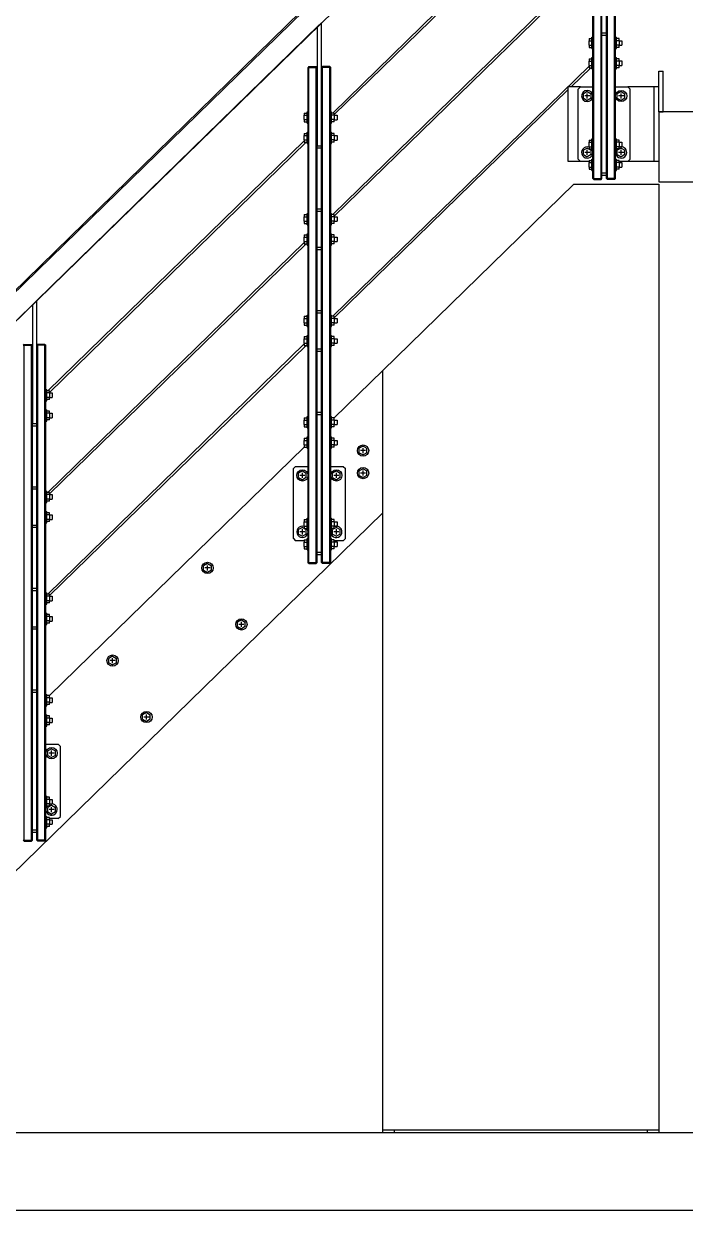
# Model space of a CAD drawing. Extents: x 0 to 2438, y 0 to 2056.
# Drawn here: x 736 to 1467, y 0 to 1314 of the extents above; entities that cross this region are included whole.
import ezdxf

# ---------------------------------------------------------------- set-up
doc = ezdxf.new("R2010")
doc.units = 0
doc.layers.get('0').update_dxf_attribs({"linetype": 'CONTINUOUS'})

msp = doc.modelspace()

# ---------------------------------------------------------------- linework, layer by layer
at = {"color": 0}
for p, q in [((377.857, 679.15), (1397.55, 1674.57)), ((378.964, 678.014), (1398.66, 1673.43)), ((395.319, 661.261), (1415.01, 1656.68)), ((1365.05, 1142.41), (1365.05, 1572.91)), ((1366.05, 1142.41), (1366.05, 1572.91)), ((1374.05, 1142.41), (1374.05, 1572.91)), ((1380.05, 1142.41), (1380.05, 1572.91)), ((1381.05, 1142.41), (1381.05, 1572.91)), ((1389.05, 1142.41), (1389.05, 1572.91)), ((1390.05, 1142.41), (1390.05, 1572.91)), ((1360.85, 1491.89), (1077.28, 1215.07)), ((1079.05, 1213.31), (1362.75, 1490.25)), ((1360.85, 1379.39), (1077.28, 1102.57)), ((1079.05, 1100.81), (1362.75, 1377.76)), ((1375.05, 1301.41), (1375.05, 1373.91)), ((1065.05, 1315.05), (1060.05, 1310.17)), ((1065.05, 1178.91), (1065.05, 1315.05)), ((750.051, 1007.55), (1062.72, 1312.77)), ((750.051, 1007.55), (1062.52, 1312.57)), ((750.051, 1007.55), (1062.49, 1312.55)), ((1035.72, 1286.41), (1062.55, 1312.6)), ((1060.05, 1310.17), (1060.05, 1178.91)), ((1375.05, 1303.91), (1380.05, 1303.91)), ((1375.05, 1148.91), (1375.05, 1301.41)), ((1375.05, 1301.41), (1380.05, 1301.41)), ((1380.05, 1301.41), (1380.05, 1303.91)), ((1380.05, 1148.91), (1380.05, 1301.41)), ((1360.85, 1297.57), (1364.05, 1297.57)), ((1360.85, 1297.57), (1360.85, 1295.12)), ((1360.85, 1290.21), (1360.85, 1295.12)), ((1360.85, 1295.12), (1364.05, 1295.12)), ((1360.85, 1290.21), (1364.05, 1290.21)), ((1360.85, 1290.21), (1360.85, 1287.76)), ((1360.85, 1287.76), (1364.05, 1287.76)), ((1364.05, 1292.66), (1364.05, 1298.91)), ((1364.05, 1298.91), (1365.05, 1298.91)), ((1364.05, 1286.41), (1364.05, 1292.66)), ((1390.05, 1298.91), (1391.05, 1298.91)), ((1391.05, 1292.66), (1391.05, 1298.91)), ((1394.05, 1297.57), (1391.05, 1297.57)), ((1394.05, 1295.12), (1391.05, 1295.12)), ((1391.05, 1286.41), (1391.05, 1292.66)), ((1394.05, 1290.21), (1391.05, 1290.21)), ((1394.05, 1287.76), (1391.05, 1287.76)), ((1394.05, 1295.12), (1394.05, 1297.57)), ((1394.05, 1295.16), (1397.05, 1295.16)), ((1394.05, 1295.12), (1394.05, 1290.21)), ((1394.05, 1287.76), (1394.05, 1290.21)), ((1394.05, 1290.16), (1397.05, 1290.16)), ((1397.05, 1295.16), (1397.05, 1292.66)), ((1397.05, 1292.66), (1397.05, 1290.16)), ((1035.72, 1286.41), (1035.72, 1286.41)), ((1360.85, 1275.07), (1364.05, 1275.07)), ((1360.85, 1275.07), (1360.85, 1272.62)), ((1364.05, 1286.41), (1365.05, 1286.41)), ((1364.05, 1270.16), (1364.05, 1276.41)), ((1364.05, 1276.41), (1365.05, 1276.41)), ((1390.05, 1286.41), (1391.05, 1286.41)), ((1390.05, 1276.41), (1391.05, 1276.41)), ((1391.05, 1270.16), (1391.05, 1276.41)), ((1394.05, 1275.07), (1391.05, 1275.07)), ((1394.05, 1272.62), (1394.05, 1275.07)), ((1051.05, 1266.41), (1050.05, 1265.41)), ((1050.05, 717.412), (1050.05, 1265.41)), ((1050.05, 1265.41), (1051.05, 1265.41)), ((1051.05, 1266.41), (1051.05, 1265.41)), ((1051.05, 1266.41), (1059.05, 1266.41)), ((1051.05, 717.412), (1051.05, 1265.41)), ((1051.05, 1265.41), (1059.05, 1265.41)), ((1059.05, 1266.41), (1059.05, 1265.41)), ((1059.05, 1266.41), (1060.05, 1265.41)), ((1059.05, 717.412), (1059.05, 1265.41)), ((1060.05, 1265.41), (1059.05, 1265.41)), ((1066.05, 1266.41), (1065.05, 1265.41)), ((1065.05, 717.412), (1065.05, 1265.41)), ((1065.05, 1265.41), (1066.05, 1265.41)), ((1074.05, 1266.41), (1066.05, 1266.41)), ((1066.05, 1266.41), (1066.05, 1265.41)), ((1074.05, 1265.41), (1066.05, 1265.41)), ((1066.05, 717.412), (1066.05, 1265.41)), ((1074.05, 1266.41), (1075.05, 1265.41)), ((1074.05, 1266.41), (1074.05, 1265.41)), ((1075.05, 1265.41), (1074.05, 1265.41)), ((1074.05, 717.412), (1074.05, 1265.41)), ((1075.05, 717.412), (1075.05, 1265.41)), ((1360.85, 1266.89), (1077.28, 990.071)), ((1340.89, 1243.91), (1362.75, 1265.26)), ((1360.85, 1267.71), (1360.85, 1272.62)), ((1360.85, 1272.62), (1364.05, 1272.62)), ((1360.85, 1267.71), (1364.05, 1267.71)), ((1360.85, 1267.71), (1360.85, 1265.26)), ((1360.85, 1265.26), (1364.05, 1265.26)), ((1364.05, 1263.91), (1364.05, 1270.16)), ((1364.05, 1263.91), (1365.05, 1263.91)), ((1390.05, 1263.91), (1391.05, 1263.91)), ((1394.05, 1272.62), (1391.05, 1272.62)), ((1391.05, 1263.91), (1391.05, 1270.16)), ((1394.05, 1267.71), (1391.05, 1267.71)), ((1394.05, 1265.26), (1391.05, 1265.26)), ((1394.05, 1272.66), (1397.05, 1272.66)), ((1394.05, 1272.62), (1394.05, 1267.71)), ((1394.05, 1265.26), (1394.05, 1267.71)), ((1394.05, 1267.66), (1397.05, 1267.66)), ((1397.05, 1272.66), (1397.05, 1270.16)), ((1397.05, 1270.16), (1397.05, 1267.66)), ((1437.86, 1216.41), (1437.86, 1261.41)), ((1437.86, 1261.41), (1442.85, 1261.41)), ((1442.85, 1216.41), (1442.85, 1261.41)), ((1079.05, 988.307), (1337.85, 1240.95)), ((1351.3, 1243.91), (1337.85, 1243.91)), ((1337.85, 1161.41), (1337.85, 1243.91)), ((1348.8, 1241.41), (1351.3, 1243.91)), ((1348.8, 1163.91), (1348.8, 1241.41)), ((1351.3, 1243.91), (1365.05, 1243.91)), ((1358.8, 1238.82), (1354.55, 1236.37)), ((1354.55, 1231.46), (1354.55, 1236.37)), ((1358.8, 1238.82), (1363.06, 1236.37)), ((1358.8, 1231.11), (1358.8, 1236.71)), ((1358.8, 1231.11), (1358.8, 1236.71)), ((1363.06, 1231.46), (1363.06, 1236.37)), ((1390.05, 1243.91), (1403.8, 1243.91)), ((1396.31, 1238.82), (1392.05, 1236.37)), ((1392.05, 1231.46), (1392.05, 1236.37)), ((1396.31, 1238.82), (1400.56, 1236.37)), ((1396.31, 1231.11), (1396.31, 1236.71)), ((1396.31, 1231.11), (1396.31, 1236.71)), ((1400.56, 1231.46), (1400.56, 1236.37)), ((1432.86, 1243.91), (1403.8, 1243.91)), ((1403.8, 1243.91), (1406.3, 1241.41)), ((1406.3, 1163.91), (1406.3, 1241.41)), ((1437.86, 1243.91), (1432.86, 1243.91)), ((1432.86, 1161.41), (1432.86, 1243.91)), ((1354.55, 1231.46), (1358.8, 1229)), ((1361.61, 1233.91), (1356, 1233.91)), ((1361.61, 1233.91), (1356, 1233.91)), ((1363.06, 1231.46), (1358.8, 1229)), ((1392.05, 1231.46), (1396.31, 1229)), ((1399.11, 1233.91), (1393.5, 1233.91)), ((1399.11, 1233.91), (1393.5, 1233.91)), ((1400.56, 1231.46), (1396.31, 1229)), ((1045.85, 1215.07), (1049.05, 1215.07)), ((1045.85, 1215.07), (1045.85, 1212.62)), ((1045.85, 1207.71), (1045.85, 1212.62)), ((1045.85, 1212.62), (1049.05, 1212.62)), ((1049.05, 1210.16), (1049.05, 1216.41)), ((1049.05, 1216.41), (1050.05, 1216.41)), ((1049.05, 1203.91), (1049.05, 1210.16)), ((1065.05, 1212.66), (1065.05, 1212.66)), ((1075.05, 1216.41), (1076.05, 1216.41)), ((1076.05, 1210.16), (1076.05, 1216.41)), ((1079.05, 1215.07), (1076.05, 1215.07)), ((1079.05, 1212.62), (1076.05, 1212.62)), ((1076.05, 1203.91), (1076.05, 1210.16)), ((1079.05, 1212.62), (1079.05, 1215.07)), ((1079.05, 1212.66), (1082.05, 1212.66)), ((1079.05, 1212.62), (1079.05, 1207.71)), ((1082.05, 1212.66), (1082.05, 1210.16)), ((1082.05, 1210.16), (1082.05, 1207.66)), ((1437.86, 1216.41), (1442.85, 1216.41)), ((2437.85, 1216.41), (1437.86, 1216.41)), ((1437.86, 1216.41), (1437.86, 1138.91)), ((1045.85, 1207.71), (1049.05, 1207.71)), ((1045.85, 1207.71), (1045.85, 1205.25)), ((1045.85, 1205.25), (1049.05, 1205.25)), ((1049.05, 1203.91), (1050.05, 1203.91)), ((1065.05, 1207.66), (1065.05, 1207.66)), ((1065.05, 1203.56), (1065.05, 1203.56)), ((1065.05, 1203.1), (1065.05, 1203.1)), ((1065.05, 1203.1), (1065.05, 1203.1)), ((1065.05, 1203.04), (1065.05, 1203.04)), ((1065.05, 1201.77), (1065.05, 1201.77)), ((1065.05, 1201.2), (1065.05, 1201.2)), ((1065.05, 1199.61), (1065.05, 1199.61)), ((1075.05, 1203.91), (1076.05, 1203.91)), ((1079.05, 1207.71), (1076.05, 1207.71)), ((1079.05, 1205.25), (1076.05, 1205.25)), ((1079.05, 1205.25), (1079.05, 1207.71)), ((1079.05, 1207.66), (1082.05, 1207.66)), ((1045.85, 1184.39), (762.275, 907.57)), ((764.05, 905.806), (1047.75, 1182.75)), ((1045.85, 1192.57), (1049.05, 1192.57)), ((1045.85, 1192.57), (1045.85, 1190.12)), ((1045.85, 1185.21), (1045.85, 1190.12)), ((1045.85, 1190.12), (1049.05, 1190.12)), ((1045.85, 1185.21), (1049.05, 1185.21)), ((1045.85, 1185.21), (1045.85, 1182.75)), ((1045.85, 1182.75), (1049.05, 1182.75)), ((1049.05, 1187.66), (1049.05, 1193.91)), ((1049.05, 1193.91), (1050.05, 1193.91)), ((1049.05, 1181.41), (1049.05, 1187.66)), ((1065.05, 1190.16), (1065.05, 1190.16)), ((1065.05, 1185.16), (1065.05, 1185.16)), ((1075.05, 1193.91), (1076.05, 1193.91)), ((1076.05, 1187.66), (1076.05, 1193.91)), ((1079.05, 1192.57), (1076.05, 1192.57)), ((1079.05, 1190.12), (1076.05, 1190.12)), ((1076.05, 1181.41), (1076.05, 1187.66)), ((1079.05, 1185.21), (1076.05, 1185.21)), ((1079.05, 1182.75), (1076.05, 1182.75)), ((1079.05, 1190.12), (1079.05, 1192.57)), ((1079.05, 1190.16), (1082.05, 1190.16)), ((1079.05, 1190.12), (1079.05, 1185.21)), ((1079.05, 1182.75), (1079.05, 1185.21)), ((1079.05, 1185.16), (1082.05, 1185.16)), ((1082.05, 1190.16), (1082.05, 1187.66)), ((1082.05, 1187.66), (1082.05, 1185.16)), ((1360.85, 1185.07), (1364.05, 1185.07)), ((1360.85, 1185.07), (1360.85, 1182.62)), ((1360.85, 1177.71), (1360.85, 1182.62)), ((1360.85, 1182.62), (1364.05, 1182.62)), ((1364.05, 1180.16), (1364.05, 1186.41)), ((1364.05, 1186.41), (1365.05, 1186.41)), ((1390.05, 1186.41), (1391.05, 1186.41)), ((1391.05, 1180.16), (1391.05, 1186.41)), ((1394.05, 1185.07), (1391.05, 1185.07)), ((1394.05, 1182.62), (1391.05, 1182.62)), ((1394.05, 1182.62), (1394.05, 1185.07)), ((1394.05, 1182.66), (1397.05, 1182.66)), ((1394.05, 1182.62), (1394.05, 1177.71)), ((1397.05, 1182.66), (1397.05, 1180.16)), ((1049.05, 1181.41), (1050.05, 1181.41)), ((1060.05, 1176.41), (1060.05, 1178.91)), ((1060.05, 1178.91), (1065.05, 1178.91)), ((1060.05, 1106.41), (1060.05, 1178.91)), ((1060.05, 1176.41), (1065.05, 1176.41)), ((1065.05, 1176.41), (1065.05, 1178.91)), ((1075.05, 1181.41), (1076.05, 1181.41)), ((1358.8, 1176.32), (1354.55, 1173.87)), ((1354.55, 1168.96), (1354.55, 1173.87)), ((1361.61, 1171.41), (1356, 1171.41)), ((1361.61, 1171.41), (1356, 1171.41)), ((1358.8, 1176.32), (1363.06, 1173.87)), ((1358.8, 1168.61), (1358.8, 1174.21)), ((1358.8, 1168.61), (1358.8, 1174.21)), ((1360.85, 1177.71), (1364.05, 1177.71)), ((1360.85, 1177.71), (1360.85, 1175.25)), ((1360.85, 1175.25), (1364.05, 1175.25)), ((1363.06, 1168.96), (1363.06, 1173.87)), ((1364.05, 1173.91), (1364.05, 1180.16)), ((1364.05, 1173.91), (1365.05, 1173.91)), ((1390.05, 1173.91), (1391.05, 1173.91)), ((1391.05, 1173.91), (1391.05, 1180.16)), ((1394.05, 1177.71), (1391.05, 1177.71)), ((1394.05, 1175.25), (1391.05, 1175.25)), ((1396.31, 1176.32), (1392.05, 1173.87)), ((1392.05, 1168.96), (1392.05, 1173.87)), ((1399.11, 1171.41), (1393.5, 1171.41)), ((1399.11, 1171.41), (1393.5, 1171.41)), ((1394.05, 1175.25), (1394.05, 1177.71)), ((1394.05, 1177.66), (1397.05, 1177.66)), ((1396.31, 1176.32), (1400.56, 1173.87)), ((1396.31, 1168.61), (1396.31, 1174.21)), ((1396.31, 1168.61), (1396.31, 1174.21)), ((1397.05, 1180.16), (1397.05, 1177.66)), ((1400.56, 1168.96), (1400.56, 1173.87)), ((1351.3, 1161.41), (1337.85, 1161.41)), ((1348.8, 1163.91), (1351.3, 1161.41)), ((1360.85, 1161.41), (1351.3, 1161.41)), ((1354.55, 1168.96), (1358.8, 1166.51)), ((1363.06, 1168.96), (1358.8, 1166.51)), ((1360.85, 1162.57), (1364.05, 1162.57)), ((1360.85, 1162.57), (1360.85, 1160.12)), ((1360.85, 1155.21), (1360.85, 1160.12)), ((1360.85, 1160.12), (1364.05, 1160.12)), ((1364.05, 1157.66), (1364.05, 1163.91)), ((1364.05, 1163.91), (1365.05, 1163.91)), ((1364.05, 1151.41), (1364.05, 1157.66)), ((1390.05, 1163.91), (1391.05, 1163.91)), ((1391.05, 1157.66), (1391.05, 1163.91)), ((1394.05, 1162.57), (1391.05, 1162.57)), ((1394.05, 1160.12), (1391.05, 1160.12)), ((1391.05, 1151.41), (1391.05, 1157.66)), ((1392.05, 1168.96), (1396.31, 1166.51)), ((1394.05, 1160.12), (1394.05, 1162.57)), ((1403.8, 1161.41), (1394.05, 1161.41)), ((1394.05, 1160.16), (1397.05, 1160.16)), ((1394.05, 1160.12), (1394.05, 1155.21)), ((1400.56, 1168.96), (1396.31, 1166.51)), ((1397.05, 1160.16), (1397.05, 1157.66)), ((1397.05, 1157.66), (1397.05, 1155.16)), ((1403.8, 1161.41), (1406.3, 1163.91)), ((1432.86, 1161.41), (1403.8, 1161.41)), ((1437.86, 1161.41), (1432.86, 1161.41)), ((1360.85, 1155.21), (1364.05, 1155.21)), ((1360.85, 1155.21), (1360.85, 1152.75)), ((1360.85, 1152.75), (1364.05, 1152.75)), ((1364.05, 1151.41), (1365.05, 1151.41)), ((1375.05, 1142.41), (1375.05, 1148.91)), ((1375.05, 1146.41), (1375.05, 1148.91)), ((1375.05, 1148.91), (1380.05, 1148.91)), ((1375.05, 1146.41), (1380.05, 1146.41)), ((1380.05, 1146.41), (1380.05, 1148.91)), ((1390.05, 1151.41), (1391.05, 1151.41)), ((1394.05, 1155.21), (1391.05, 1155.21)), ((1394.05, 1152.75), (1391.05, 1152.75)), ((1394.05, 1152.75), (1394.05, 1155.21)), ((1394.05, 1155.16), (1397.05, 1155.16)), ((1132.85, 930.148), (1344.15, 1136.41)), ((1344.15, 1136.41), (1437.86, 1136.41)), ((1365.05, 1142.41), (1366.05, 1142.41)), ((1366.05, 1141.41), (1365.05, 1142.41)), ((1366.05, 1141.41), (1366.05, 1142.41)), ((1366.05, 1142.41), (1374.05, 1142.41)), ((1366.05, 1141.41), (1374.05, 1141.41)), ((1374.05, 1141.41), (1374.05, 1142.41)), ((1375.05, 1142.41), (1374.05, 1142.41)), ((1374.05, 1141.41), (1375.05, 1142.41)), ((1380.05, 1142.41), (1381.05, 1142.41)), ((1381.05, 1141.41), (1380.05, 1142.41)), ((1389.05, 1142.41), (1381.05, 1142.41)), ((1381.05, 1141.41), (1381.05, 1142.41)), ((1389.05, 1141.41), (1381.05, 1141.41)), ((1390.05, 1142.41), (1389.05, 1142.41)), ((1389.05, 1141.41), (1390.05, 1142.41)), ((1389.05, 1141.41), (1389.05, 1142.41)), ((1437.86, 1138.91), (2437.85, 1138.91)), ((1437.86, 1136.41), (1437.86, 88.912)), ((1049.05, 1097.66), (1049.05, 1103.91)), ((1049.05, 1103.91), (1050.05, 1103.91)), ((1060.05, 1108.91), (1065.05, 1108.91)), ((1060.05, 1066.41), (1060.05, 1106.41)), ((1060.05, 1106.41), (1065.05, 1106.41)), ((1065.05, 1106.41), (1065.05, 1108.91)), ((1065.05, 1066.41), (1065.05, 1106.41)), ((1075.05, 1103.91), (1076.05, 1103.91)), ((1076.05, 1097.66), (1076.05, 1103.91)), ((1045.85, 1102.57), (1049.05, 1102.57)), ((1045.85, 1102.57), (1045.85, 1100.12)), ((1045.85, 1095.21), (1045.85, 1100.12)), ((1045.85, 1100.12), (1049.05, 1100.12)), ((1045.85, 1095.21), (1049.05, 1095.21)), ((1045.85, 1095.21), (1045.85, 1092.75)), ((1045.85, 1092.75), (1049.05, 1092.75)), ((1049.05, 1091.41), (1049.05, 1097.66)), ((1049.05, 1091.41), (1050.05, 1091.41)), ((1075.05, 1091.41), (1076.05, 1091.41)), ((1079.05, 1102.57), (1076.05, 1102.57)), ((1079.05, 1100.12), (1076.05, 1100.12)), ((1076.05, 1091.41), (1076.05, 1097.66)), ((1079.05, 1095.21), (1076.05, 1095.21)), ((1079.05, 1092.75), (1076.05, 1092.75)), ((1079.05, 1100.12), (1079.05, 1102.57)), ((1079.05, 1100.16), (1082.05, 1100.16)), ((1079.05, 1100.12), (1079.05, 1095.21)), ((1079.05, 1092.75), (1079.05, 1095.21)), ((1079.05, 1095.16), (1082.05, 1095.16)), ((1082.05, 1100.16), (1082.05, 1097.66)), ((1082.05, 1097.66), (1082.05, 1095.16)), ((1045.85, 1080.07), (1049.05, 1080.07)), ((1045.85, 1080.07), (1045.85, 1077.62)), ((1045.85, 1072.71), (1045.85, 1077.62)), ((1045.85, 1077.62), (1049.05, 1077.62)), ((1049.05, 1075.16), (1049.05, 1081.41)), ((1049.05, 1081.41), (1050.05, 1081.41)), ((1075.05, 1081.41), (1076.05, 1081.41)), ((1076.05, 1075.16), (1076.05, 1081.41)), ((1079.05, 1080.07), (1076.05, 1080.07)), ((1079.05, 1077.62), (1076.05, 1077.62)), ((1079.05, 1077.62), (1079.05, 1080.07)), ((1079.05, 1077.66), (1082.05, 1077.66)), ((1079.05, 1077.62), (1079.05, 1072.71)), ((1082.05, 1077.66), (1082.05, 1075.16)), ((1045.85, 1071.89), (762.275, 795.069)), ((764.05, 793.309), (1047.75, 1070.25)), ((1045.85, 1072.71), (1049.05, 1072.71)), ((1045.85, 1072.71), (1045.85, 1070.25)), ((1045.85, 1070.25), (1049.05, 1070.25)), ((1049.05, 1068.91), (1049.05, 1075.16)), ((1049.05, 1068.91), (1050.05, 1068.91)), ((1060.05, 1066.41), (1065.05, 1066.41)), ((1060.05, 993.913), (1060.05, 1066.41)), ((1065.05, 1066.41), (1065.05, 1063.91)), ((1075.05, 1068.91), (1076.05, 1068.91)), ((1076.05, 1068.91), (1076.05, 1075.16)), ((1079.05, 1072.71), (1076.05, 1072.71)), ((1079.05, 1070.25), (1076.05, 1070.25)), ((1079.05, 1070.25), (1079.05, 1072.71)), ((1079.05, 1072.66), (1082.05, 1072.66)), ((1082.05, 1075.16), (1082.05, 1072.66)), ((1060.05, 1063.91), (1065.05, 1063.91)), ((750.051, 1007.55), (774.386, 1031.3)), ((774.386, 1031.3), (774.386, 1031.3)), ((435.049, 700.049), (747.723, 1005.28)), ((435.049, 700.049), (747.518, 1005.07)), ((435.049, 700.049), (747.494, 1005.05)), ((720.714, 978.913), (747.55, 1005.11)), ((750.051, 1007.55), (745.049, 1002.66)), ((745.049, 1002.66), (745.049, 871.41)), ((750.051, 871.41), (750.051, 1007.55)), ((1045.85, 990.071), (1049.05, 990.071)), ((1045.85, 990.071), (1045.85, 987.616)), ((1045.85, 982.708), (1045.85, 987.616)), ((1045.85, 987.616), (1049.05, 987.616)), ((1049.05, 985.164), (1049.05, 991.411)), ((1049.05, 991.411), (1050.05, 991.411)), ((1060.05, 996.414), (1065.05, 996.414)), ((1060.05, 953.911), (1060.05, 993.913)), ((1060.05, 993.913), (1065.05, 993.913)), ((1065.05, 993.913), (1065.05, 996.414)), ((1065.05, 953.911), (1065.05, 993.913)), ((1075.05, 991.411), (1076.05, 991.411)), ((1076.05, 985.164), (1076.05, 991.411)), ((1079.05, 990.071), (1076.05, 990.071)), ((1079.05, 987.616), (1076.05, 987.616)), ((1079.05, 987.616), (1079.05, 990.071)), ((1079.05, 987.661), (1082.05, 987.661)), ((1079.05, 987.616), (1079.05, 982.708)), ((1082.05, 987.661), (1082.05, 985.164)), ((1045.85, 982.708), (1049.05, 982.708)), ((1045.85, 982.708), (1045.85, 980.257)), ((1045.85, 980.257), (1049.05, 980.257)), ((1049.05, 978.913), (1049.05, 985.164)), ((1049.05, 978.913), (1050.05, 978.913)), ((1075.05, 978.913), (1076.05, 978.913)), ((1076.05, 978.913), (1076.05, 985.164)), ((1079.05, 982.708), (1076.05, 982.708)), ((1079.05, 980.257), (1076.05, 980.257)), ((1079.05, 980.257), (1079.05, 982.708)), ((1079.05, 982.663), (1082.05, 982.663)), ((1082.05, 985.164), (1082.05, 982.663)), ((736.05, 958.913), (735.051, 957.912)), ((736.05, 958.913), (736.05, 957.912)), ((736.05, 958.913), (744.051, 958.913)), ((744.051, 958.913), (744.051, 957.912)), ((744.051, 958.913), (745.049, 957.912)), ((751.05, 958.913), (750.051, 957.912)), ((759.051, 958.913), (751.05, 958.913)), ((751.05, 958.913), (751.05, 957.912)), ((759.051, 958.913), (760.049, 957.912)), ((759.051, 958.913), (759.051, 957.912)), ((1045.85, 959.393), (762.275, 682.569)), ((1045.85, 967.571), (1049.05, 967.571)), ((1045.85, 967.571), (1045.85, 965.115)), ((1045.85, 960.208), (1045.85, 965.115)), ((1045.85, 965.115), (1049.05, 965.115)), ((1045.85, 960.208), (1049.05, 960.208)), ((1045.85, 960.208), (1045.85, 957.756)), ((1049.05, 962.664), (1049.05, 968.911)), ((1049.05, 968.911), (1050.05, 968.911)), ((1049.05, 956.412), (1049.05, 962.664)), ((1075.05, 968.911), (1076.05, 968.911)), ((1076.05, 962.664), (1076.05, 968.911)), ((1079.05, 967.571), (1076.05, 967.571)), ((1079.05, 965.115), (1076.05, 965.115)), ((1076.05, 956.412), (1076.05, 962.664)), ((1079.05, 960.208), (1076.05, 960.208)), ((1079.05, 965.115), (1079.05, 967.571)), ((1079.05, 965.161), (1082.05, 965.161)), ((1079.05, 965.115), (1079.05, 960.208)), ((1079.05, 957.756), (1079.05, 960.208)), ((1079.05, 960.162), (1082.05, 960.162)), ((1082.05, 965.161), (1082.05, 962.664)), ((1082.05, 962.664), (1082.05, 960.162)), ((735.051, 957.912), (736.05, 957.912)), ((736.05, 409.914), (736.05, 957.912)), ((736.05, 957.912), (744.051, 957.912)), ((744.051, 409.914), (744.051, 957.912)), ((745.049, 957.912), (744.051, 957.912)), ((750.051, 409.914), (750.051, 957.912)), ((750.051, 957.912), (751.05, 957.912)), ((759.051, 957.912), (751.05, 957.912)), ((751.05, 409.914), (751.05, 957.912)), ((760.049, 957.912), (759.051, 957.912)), ((759.051, 409.914), (759.051, 957.912)), ((760.049, 409.914), (760.049, 957.912)), ((764.05, 680.808), (1047.75, 957.756)), ((1045.85, 957.756), (1049.05, 957.756)), ((1049.05, 956.412), (1050.05, 956.412)), ((1060.05, 953.911), (1065.05, 953.911)), ((1060.05, 881.412), (1060.05, 953.911)), ((1060.05, 951.413), (1065.05, 951.413)), ((1065.05, 953.911), (1065.05, 951.413)), ((1075.05, 956.412), (1076.05, 956.412)), ((1079.05, 957.756), (1076.05, 957.756)), ((1078.99, 877.57), (1132.85, 930.148)), ((1132.85, 772.439), (1132.85, 930.148)), ((1132.85, 88.912), (1132.85, 930.148)), ((760.049, 908.914), (761.051, 908.914)), ((761.051, 902.663), (761.051, 908.914)), ((764.05, 907.57), (761.051, 907.57)), ((764.05, 905.115), (764.05, 907.57)), ((750.051, 905.161), (750.051, 905.161)), ((750.051, 900.162), (750.051, 900.162)), ((750.051, 896.066), (750.051, 896.066)), ((750.051, 895.6), (750.051, 895.6)), ((750.051, 895.6), (750.051, 895.6)), ((750.051, 895.541), (750.051, 895.541)), ((750.051, 894.274), (750.051, 894.274)), ((750.051, 893.699), (750.051, 893.699)), ((760.049, 896.412), (761.051, 896.412)), ((764.05, 905.115), (761.051, 905.115)), ((761.051, 896.412), (761.051, 902.663)), ((764.05, 900.208), (761.051, 900.208)), ((764.05, 897.756), (761.051, 897.756)), ((764.05, 905.161), (767.052, 905.161)), ((764.05, 905.115), (764.05, 900.208)), ((764.05, 897.756), (764.05, 900.208)), ((764.05, 900.162), (767.052, 900.162)), ((767.052, 905.161), (767.052, 902.663)), ((767.052, 902.663), (767.052, 900.162)), ((750.051, 892.104), (750.051, 892.104)), ((750.051, 882.664), (750.051, 882.664)), ((760.049, 886.411), (761.051, 886.411)), ((761.051, 880.163), (761.051, 886.411)), ((764.05, 885.07), (761.051, 885.07)), ((764.05, 882.618), (761.051, 882.618)), ((761.051, 873.912), (761.051, 880.163)), ((764.05, 882.618), (764.05, 885.07)), ((764.05, 882.664), (767.052, 882.664)), ((764.05, 882.618), (764.05, 877.711)), ((767.052, 882.664), (767.052, 880.163)), ((767.052, 880.163), (767.052, 877.662)), ((1060.05, 883.913), (1065.05, 883.913)), ((1060.05, 728.913), (1060.05, 881.412)), ((1060.05, 881.412), (1065.05, 881.412)), ((1065.05, 881.412), (1065.05, 883.913)), ((1065.05, 728.913), (1065.05, 881.412)), ((745.049, 868.913), (745.049, 871.41)), ((745.049, 871.41), (750.051, 871.41)), ((745.049, 798.911), (745.049, 871.41)), ((745.049, 868.913), (750.051, 868.913)), ((750.051, 877.662), (750.051, 877.662)), ((750.051, 868.913), (750.051, 871.41)), ((760.049, 873.912), (761.051, 873.912)), ((764.05, 877.711), (761.051, 877.711)), ((764.05, 875.256), (761.051, 875.256)), ((764.05, 875.256), (764.05, 877.711)), ((764.05, 877.662), (767.052, 877.662)), ((1045.85, 877.57), (1049.05, 877.57)), ((1045.85, 877.57), (1045.85, 875.115)), ((1045.85, 870.208), (1045.85, 875.115)), ((1045.85, 875.115), (1049.05, 875.115)), ((1045.85, 870.208), (1049.05, 870.208)), ((1045.85, 870.208), (1045.85, 867.756)), ((1045.85, 867.756), (1049.05, 867.756)), ((1049.05, 872.663), (1049.05, 878.914)), ((1049.05, 878.914), (1050.05, 878.914)), ((1049.05, 866.412), (1049.05, 872.663)), ((1075.05, 878.914), (1076.05, 878.914)), ((1076.05, 872.663), (1076.05, 878.914)), ((1079.05, 877.57), (1076.05, 877.57)), ((1079.05, 875.115), (1076.05, 875.115)), ((1076.05, 866.412), (1076.05, 872.663)), ((1079.05, 870.208), (1076.05, 870.208)), ((1079.05, 867.756), (1076.05, 867.756)), ((1079.05, 875.115), (1079.05, 877.57)), ((1079.05, 875.161), (1082.05, 875.161)), ((1079.05, 875.115), (1079.05, 870.208)), ((1079.05, 867.756), (1079.05, 870.208)), ((1079.05, 870.162), (1082.05, 870.162)), ((1082.05, 875.161), (1082.05, 872.663)), ((1082.05, 872.663), (1082.05, 870.162)), ((1045.85, 855.07), (1049.05, 855.07)), ((1045.85, 855.07), (1045.85, 852.615)), ((1049.05, 866.412), (1050.05, 866.412)), ((1049.05, 850.163), (1049.05, 856.414)), ((1049.05, 856.414), (1050.05, 856.414)), ((1065.05, 863.96), (1065.05, 863.96)), ((1075.05, 866.412), (1076.05, 866.412)), ((1075.05, 856.414), (1076.05, 856.414)), ((1076.05, 850.163), (1076.05, 856.414)), ((1079.05, 855.07), (1076.05, 855.07)), ((1079.05, 852.615), (1079.05, 855.07)), ((763.993, 570.071), (1045.89, 845.256)), ((1045.85, 847.711), (1045.85, 852.615)), ((1045.85, 852.615), (1049.05, 852.615)), ((1045.85, 847.711), (1049.05, 847.711)), ((1045.85, 847.711), (1045.85, 845.256)), ((1045.85, 845.256), (1049.05, 845.256)), ((1049.05, 843.911), (1049.05, 850.163)), ((1049.05, 843.911), (1050.05, 843.911)), ((1075.05, 843.911), (1076.05, 843.911)), ((1079.05, 852.615), (1076.05, 852.615)), ((1076.05, 843.911), (1076.05, 850.163)), ((1079.05, 847.711), (1076.05, 847.711)), ((1079.05, 845.256), (1076.05, 845.256)), ((1079.05, 852.664), (1082.05, 852.664)), ((1079.05, 852.615), (1079.05, 847.711)), ((1079.05, 845.256), (1079.05, 847.711)), ((1079.05, 847.662), (1082.05, 847.662)), ((1082.05, 852.664), (1082.05, 850.163)), ((1082.05, 850.163), (1082.05, 847.662)), ((1110.85, 846.321), (1106.6, 843.866)), ((1106.6, 838.958), (1106.6, 843.866)), ((1113.66, 841.414), (1108.05, 841.414)), ((1113.66, 841.414), (1108.05, 841.414)), ((1110.85, 846.321), (1115.11, 843.866)), ((1110.85, 838.613), (1110.85, 844.211)), ((1110.85, 838.613), (1110.85, 844.211)), ((1115.11, 838.958), (1115.11, 843.866)), ((1106.6, 838.958), (1110.85, 836.507)), ((1115.11, 838.958), (1110.85, 836.507)), ((1033.8, 821.411), (1036.3, 823.913)), ((1033.8, 743.913), (1033.8, 821.411)), ((1036.3, 823.913), (1050.05, 823.913)), ((1043.8, 818.822), (1039.55, 816.367)), ((1039.55, 811.459), (1039.55, 816.367)), ((1043.8, 818.822), (1048.05, 816.367)), ((1043.8, 811.11), (1043.8, 816.712)), ((1043.8, 811.11), (1043.8, 816.712)), ((1048.05, 811.459), (1048.05, 816.367)), ((1075.05, 823.913), (1088.8, 823.913)), ((1081.3, 818.822), (1077.05, 816.367)), ((1077.05, 811.459), (1077.05, 816.367)), ((1081.3, 818.822), (1085.55, 816.367)), ((1081.3, 811.11), (1081.3, 816.712)), ((1081.3, 811.11), (1081.3, 816.712)), ((1085.55, 811.459), (1085.55, 816.367)), ((1088.8, 823.913), (1091.3, 821.411)), ((1091.3, 743.913), (1091.3, 821.411)), ((1110.85, 821.32), (1106.6, 818.868)), ((1106.6, 813.961), (1106.6, 818.868)), ((1113.66, 816.412), (1108.05, 816.412)), ((1113.66, 816.412), (1108.05, 816.412)), ((1110.85, 821.32), (1115.11, 818.868)), ((1110.85, 813.611), (1110.85, 819.213)), ((1110.85, 813.611), (1110.85, 819.213)), ((1115.11, 813.961), (1115.11, 818.868)), ((745.049, 801.412), (750.051, 801.412)), ((750.051, 798.911), (750.051, 801.412)), ((1039.55, 811.459), (1043.8, 809.004)), ((1046.6, 813.911), (1041, 813.911)), ((1046.6, 813.911), (1041, 813.911)), ((1048.05, 811.459), (1043.8, 809.004)), ((1077.05, 811.459), (1081.3, 809.004)), ((1084.1, 813.911), (1078.5, 813.911)), ((1084.1, 813.911), (1078.5, 813.911)), ((1085.55, 811.459), (1081.3, 809.004)), ((1106.6, 813.961), (1110.85, 811.505)), ((1115.11, 813.961), (1110.85, 811.505)), ((745.049, 758.913), (745.049, 798.911)), ((745.049, 798.911), (750.051, 798.911)), ((750.051, 758.913), (750.051, 798.911)), ((760.049, 796.413), (761.051, 796.413)), ((761.051, 790.162), (761.051, 796.413)), ((764.05, 795.069), (761.051, 795.069)), ((764.05, 792.618), (761.051, 792.618)), ((761.051, 783.911), (761.051, 790.162)), ((764.05, 792.618), (764.05, 795.069)), ((764.05, 792.663), (767.052, 792.663)), ((764.05, 792.618), (764.05, 787.71)), ((767.052, 792.663), (767.052, 790.162)), ((767.052, 790.162), (767.052, 787.661)), ((760.049, 783.911), (761.051, 783.911)), ((764.05, 787.71), (761.051, 787.71)), ((764.05, 785.255), (761.051, 785.255)), ((764.05, 785.255), (764.05, 787.71)), ((764.05, 787.661), (767.052, 787.661)), ((1132.85, 772.439), (430.096, 86.413)), ((760.049, 773.913), (761.051, 773.913)), ((761.051, 767.662), (761.051, 773.913)), ((764.05, 772.569), (761.051, 772.569)), ((764.05, 770.117), (761.051, 770.117)), ((761.051, 761.411), (761.051, 767.662)), ((764.05, 765.21), (761.051, 765.21)), ((764.05, 762.755), (761.051, 762.755)), ((764.05, 770.117), (764.05, 772.569)), ((764.05, 770.163), (767.052, 770.163)), ((764.05, 770.117), (764.05, 765.21)), ((764.05, 762.755), (764.05, 765.21)), ((764.05, 765.161), (767.052, 765.161)), ((767.052, 770.163), (767.052, 767.662)), ((767.052, 767.662), (767.052, 765.161)), ((1045.85, 765.069), (1049.05, 765.069)), ((1045.85, 765.069), (1045.85, 762.617)), ((1045.85, 757.71), (1045.85, 762.617)), ((1045.85, 762.617), (1049.05, 762.617)), ((1049.05, 760.162), (1049.05, 766.413)), ((1049.05, 766.413), (1050.05, 766.413)), ((1075.05, 766.413), (1076.05, 766.413)), ((1076.05, 760.162), (1076.05, 766.413)), ((1079.05, 765.069), (1076.05, 765.069)), ((1079.05, 762.617), (1076.05, 762.617)), ((1079.05, 762.617), (1079.05, 765.069)), ((1079.05, 762.663), (1082.05, 762.663)), ((1079.05, 762.617), (1079.05, 757.71)), ((1082.05, 762.663), (1082.05, 760.162)), ((745.049, 758.913), (750.051, 758.913)), ((745.049, 686.41), (745.049, 758.913)), ((745.049, 756.412), (750.051, 756.412)), ((750.051, 758.913), (750.051, 756.412)), ((760.049, 761.411), (761.051, 761.411)), ((1043.8, 756.32), (1039.55, 753.868)), ((1039.55, 748.961), (1039.55, 753.868)), ((1039.55, 748.961), (1043.8, 746.506)), ((1046.6, 751.413), (1041, 751.413)), ((1046.6, 751.413), (1041, 751.413)), ((1043.8, 756.32), (1048.05, 753.868)), ((1043.8, 748.612), (1043.8, 754.214)), ((1043.8, 748.612), (1043.8, 754.214)), ((1048.05, 748.961), (1043.8, 746.506)), ((1045.85, 757.71), (1049.05, 757.71)), ((1045.85, 757.71), (1045.85, 755.255)), ((1045.85, 755.255), (1049.05, 755.255)), ((1048.05, 748.961), (1048.05, 753.868)), ((1049.05, 753.911), (1049.05, 760.162)), ((1049.05, 753.911), (1050.05, 753.911)), ((1075.05, 753.911), (1076.05, 753.911)), ((1076.05, 753.911), (1076.05, 760.162)), ((1079.05, 757.71), (1076.05, 757.71)), ((1079.05, 755.255), (1076.05, 755.255)), ((1081.3, 756.32), (1077.05, 753.868)), ((1077.05, 748.961), (1077.05, 753.868)), ((1077.05, 748.961), (1081.3, 746.506)), ((1084.1, 751.413), (1078.5, 751.413)), ((1084.1, 751.413), (1078.5, 751.413)), ((1079.05, 755.255), (1079.05, 757.71)), ((1079.05, 757.661), (1082.05, 757.661)), ((1081.3, 756.32), (1085.55, 753.868)), ((1081.3, 748.612), (1081.3, 754.214)), ((1081.3, 748.612), (1081.3, 754.214)), ((1085.55, 748.961), (1081.3, 746.506)), ((1082.05, 760.162), (1082.05, 757.661)), ((1085.55, 748.961), (1085.55, 753.868)), ((1033.8, 743.913), (1036.3, 741.412)), ((1045.85, 741.412), (1036.3, 741.412)), ((1045.85, 742.569), (1049.05, 742.569)), ((1045.85, 742.569), (1045.85, 740.117)), ((1045.85, 735.21), (1045.85, 740.117)), ((1045.85, 740.117), (1049.05, 740.117)), ((1049.05, 737.662), (1049.05, 743.913)), ((1049.05, 743.913), (1050.05, 743.913)), ((1049.05, 731.411), (1049.05, 737.662)), ((1075.05, 743.913), (1076.05, 743.913)), ((1076.05, 737.662), (1076.05, 743.913)), ((1079.05, 742.569), (1076.05, 742.569)), ((1079.05, 740.117), (1076.05, 740.117)), ((1076.05, 731.411), (1076.05, 737.662)), ((1079.05, 740.117), (1079.05, 742.569)), ((1088.8, 741.412), (1079.05, 741.412)), ((1079.05, 740.163), (1082.05, 740.163)), ((1079.05, 740.117), (1079.05, 735.21)), ((1082.05, 740.163), (1082.05, 737.662)), ((1082.05, 737.662), (1082.05, 735.164)), ((1088.8, 741.412), (1091.3, 743.913)), ((1045.85, 735.21), (1049.05, 735.21)), ((1045.85, 735.21), (1045.85, 732.755)), ((1045.85, 732.755), (1049.05, 732.755)), ((1049.05, 731.411), (1050.05, 731.411)), ((1060.05, 726.412), (1060.05, 728.913)), ((1060.05, 728.913), (1065.05, 728.913)), ((1060.05, 717.412), (1060.05, 728.913)), ((1060.05, 726.412), (1065.05, 726.412)), ((1065.05, 726.412), (1065.05, 728.913)), ((1075.05, 731.411), (1076.05, 731.411)), ((1079.05, 735.21), (1076.05, 735.21)), ((1079.05, 732.755), (1076.05, 732.755)), ((1079.05, 732.755), (1079.05, 735.21)), ((1079.05, 735.164), (1082.05, 735.164)), ((938.798, 716.322), (934.551, 713.867)), ((934.551, 708.96), (934.551, 713.867)), ((941.603, 711.412), (936.001, 711.412)), ((941.603, 711.412), (936.001, 711.412)), ((938.798, 716.322), (943.049, 713.867)), ((938.802, 708.611), (938.802, 714.213)), ((938.802, 708.611), (938.802, 714.213)), ((943.049, 708.96), (943.049, 713.867)), ((1050.05, 717.412), (1051.05, 717.412)), ((1051.05, 716.411), (1050.05, 717.412)), ((1051.05, 716.411), (1051.05, 717.412)), ((1051.05, 717.412), (1059.05, 717.412)), ((1051.05, 716.411), (1059.05, 716.411)), ((1059.05, 716.411), (1059.05, 717.412)), ((1060.05, 717.412), (1059.05, 717.412)), ((1059.05, 716.411), (1060.05, 717.412)), ((1065.05, 717.412), (1066.05, 717.412)), ((1066.05, 716.411), (1065.05, 717.412)), ((1074.05, 717.412), (1066.05, 717.412)), ((1066.05, 716.411), (1066.05, 717.412)), ((1074.05, 716.411), (1066.05, 716.411)), ((1075.05, 717.412), (1074.05, 717.412)), ((1074.05, 716.411), (1075.05, 717.412)), ((1074.05, 716.411), (1074.05, 717.412)), ((934.551, 708.96), (938.798, 706.505)), ((943.049, 708.96), (938.798, 706.505)), ((745.049, 688.911), (750.051, 688.911)), ((745.049, 646.412), (745.049, 686.41)), ((745.049, 686.41), (750.051, 686.41)), ((750.051, 686.41), (750.051, 688.911)), ((750.051, 646.412), (750.051, 686.41)), ((760.049, 683.913), (761.051, 683.913)), ((761.051, 677.661), (761.051, 683.913)), ((760.049, 671.41), (761.051, 671.41)), ((764.05, 682.569), (761.051, 682.569)), ((764.05, 680.117), (761.051, 680.117)), ((761.051, 671.41), (761.051, 677.661)), ((764.05, 675.21), (761.051, 675.21)), ((764.05, 672.754), (761.051, 672.754)), ((764.05, 680.117), (764.05, 682.569)), ((764.05, 680.163), (767.052, 680.163)), ((764.05, 680.117), (764.05, 675.21)), ((764.05, 672.754), (764.05, 675.21)), ((764.05, 675.164), (767.052, 675.164)), ((767.052, 680.163), (767.052, 677.661)), ((767.052, 677.661), (767.052, 675.164)), ((760.049, 661.412), (761.051, 661.412)), ((761.051, 655.161), (761.051, 661.412)), ((764.05, 660.072), (761.051, 660.072)), ((764.05, 657.617), (761.051, 657.617)), ((764.05, 657.617), (764.05, 660.072)), ((764.05, 657.662), (767.052, 657.662)), ((764.05, 657.617), (764.05, 652.709)), ((767.052, 657.662), (767.052, 655.161)), ((745.049, 646.412), (750.051, 646.412)), ((745.049, 573.913), (745.049, 646.412)), ((745.049, 643.911), (750.051, 643.911)), ((750.051, 646.412), (750.051, 643.911)), ((760.049, 648.914), (761.051, 648.914)), ((761.051, 648.914), (761.051, 655.161)), ((764.05, 652.709), (761.051, 652.709)), ((764.05, 650.254), (761.051, 650.254)), ((764.05, 650.254), (764.05, 652.709)), ((764.05, 652.664), (767.052, 652.664)), ((767.052, 655.161), (767.052, 652.664)), ((976.298, 653.821), (972.051, 651.365)), ((972.051, 646.458), (972.051, 651.365)), ((972.051, 646.458), (976.298, 644.006)), ((979.103, 648.914), (973.501, 648.914)), ((979.103, 648.914), (973.501, 648.914)), ((976.298, 653.821), (980.549, 651.365)), ((980.549, 646.458), (976.298, 644.006)), ((976.302, 646.113), (976.302, 651.715)), ((976.302, 646.113), (976.302, 651.715)), ((980.549, 646.458), (980.549, 651.365)), ((833.801, 613.819), (829.55, 611.367)), ((829.55, 606.46), (829.55, 611.367)), ((829.55, 606.46), (833.801, 604.005)), ((836.602, 608.912), (831, 608.912)), ((836.602, 608.912), (831, 608.912)), ((833.801, 613.819), (838.048, 611.367)), ((833.801, 606.111), (833.801, 611.713)), ((833.801, 606.111), (833.801, 611.713)), ((838.048, 606.46), (833.801, 604.005)), ((838.048, 606.46), (838.048, 611.367)), ((745.049, 576.414), (750.051, 576.414)), ((745.049, 421.411), (745.049, 573.913)), ((745.049, 573.913), (750.051, 573.913)), ((750.051, 573.913), (750.051, 576.414)), ((750.051, 421.411), (750.051, 573.913)), ((760.049, 571.412), (761.051, 571.412)), ((761.051, 565.164), (761.051, 571.412)), ((764.05, 570.071), (761.051, 570.071)), ((764.05, 567.616), (761.051, 567.616)), ((761.051, 558.913), (761.051, 565.164)), ((764.05, 567.616), (764.05, 570.071)), ((764.05, 567.662), (767.052, 567.662)), ((764.05, 567.616), (764.05, 562.709)), ((767.052, 567.662), (767.052, 565.164)), ((767.052, 565.164), (767.052, 562.663)), ((750.051, 556.458), (750.051, 556.458)), ((760.049, 558.913), (761.051, 558.913)), ((764.05, 562.709), (761.051, 562.709)), ((764.05, 560.257), (761.051, 560.257)), ((764.05, 560.257), (764.05, 562.709)), ((764.05, 562.663), (767.052, 562.663)), ((760.049, 548.912), (761.051, 548.912)), ((761.051, 542.66), (761.051, 548.912)), ((764.05, 547.571), (761.051, 547.571)), ((764.05, 545.116), (761.051, 545.116)), ((761.051, 536.413), (761.051, 542.66)), ((764.05, 540.209), (761.051, 540.209)), ((764.05, 545.116), (764.05, 547.571)), ((764.05, 545.162), (767.052, 545.162)), ((764.05, 545.116), (764.05, 540.209)), ((764.05, 537.753), (764.05, 540.209)), ((764.05, 540.163), (767.052, 540.163)), ((767.052, 545.162), (767.052, 542.66)), ((767.052, 542.66), (767.052, 540.163)), ((871.301, 551.321), (867.05, 548.866)), ((867.05, 543.959), (867.05, 548.866)), ((867.05, 543.959), (871.301, 541.507)), ((874.102, 546.414), (868.5, 546.414)), ((874.102, 546.414), (868.5, 546.414)), ((871.301, 551.321), (875.552, 548.866)), ((871.301, 543.613), (871.301, 549.211)), ((871.301, 543.613), (871.301, 549.211)), ((875.552, 543.959), (871.301, 541.507)), ((875.552, 543.959), (875.552, 548.866)), ((760.049, 536.413), (761.051, 536.413)), ((764.05, 537.753), (761.051, 537.753)), ((760.049, 516.414), (773.8, 516.414)), ((773.8, 516.414), (776.302, 513.913)), ((776.302, 436.411), (776.302, 513.913)), ((766.3, 511.32), (762.049, 508.868)), ((762.049, 503.961), (762.049, 508.868)), ((762.049, 503.961), (766.3, 501.505)), ((769.101, 506.413), (763.499, 506.413)), ((769.101, 506.413), (763.499, 506.413)), ((766.3, 511.32), (770.548, 508.868)), ((766.3, 503.611), (766.3, 509.214)), ((766.3, 503.611), (766.3, 509.214)), ((770.548, 503.961), (766.3, 501.505)), ((770.548, 503.961), (770.548, 508.868)), ((760.049, 458.914), (761.051, 458.914)), ((761.051, 452.663), (761.051, 458.914)), ((764.05, 457.57), (761.051, 457.57)), ((764.05, 455.115), (761.051, 455.115)), ((761.051, 446.412), (761.051, 452.663)), ((764.05, 450.208), (761.051, 450.208)), ((764.05, 447.756), (761.051, 447.756)), ((766.3, 448.822), (762.049, 446.366)), ((764.05, 455.115), (764.05, 457.57)), ((764.05, 455.161), (767.052, 455.161)), ((764.05, 455.115), (764.05, 450.208)), ((764.05, 447.756), (764.05, 450.208)), ((764.05, 450.162), (767.052, 450.162)), ((766.3, 448.822), (770.548, 446.366)), ((766.3, 441.113), (766.3, 446.712)), ((766.3, 441.113), (766.3, 446.712)), ((767.052, 455.161), (767.052, 452.663)), ((767.052, 452.663), (767.052, 450.162)), ((760.049, 446.412), (761.051, 446.412)), ((760.049, 436.411), (761.051, 436.411)), ((761.051, 430.163), (761.051, 436.411)), ((764.05, 435.07), (761.051, 435.07)), ((762.049, 441.459), (762.049, 446.366)), ((762.049, 441.459), (766.3, 439.007)), ((769.101, 443.914), (763.499, 443.914)), ((769.101, 443.914), (763.499, 443.914)), ((764.05, 432.615), (764.05, 435.07)), ((773.8, 433.913), (764.05, 433.913)), ((770.548, 441.459), (766.3, 439.007)), ((770.548, 441.459), (770.548, 446.366)), ((773.8, 433.913), (776.302, 436.411)), ((745.049, 418.913), (745.049, 421.411)), ((745.049, 421.411), (750.051, 421.411)), ((745.049, 409.914), (745.049, 421.411)), ((750.051, 418.913), (750.051, 421.411)), ((760.049, 423.912), (761.051, 423.912)), ((764.05, 432.615), (761.051, 432.615)), ((761.051, 423.912), (761.051, 430.163)), ((764.05, 427.708), (761.051, 427.708)), ((764.05, 425.256), (761.051, 425.256)), ((764.05, 432.664), (767.052, 432.664)), ((764.05, 432.615), (764.05, 427.708)), ((764.05, 425.256), (764.05, 427.708)), ((764.05, 427.662), (767.052, 427.662)), ((767.052, 432.664), (767.052, 430.163)), ((767.052, 430.163), (767.052, 427.662)), ((735.051, 409.914), (736.05, 409.914)), ((736.05, 408.912), (735.051, 409.914)), ((736.05, 408.912), (736.05, 409.914)), ((736.05, 409.914), (744.051, 409.914)), ((736.05, 408.912), (744.051, 408.912)), ((744.051, 408.912), (744.051, 409.914)), ((745.049, 409.914), (744.051, 409.914)), ((744.051, 408.912), (745.049, 409.914)), ((745.049, 418.913), (750.051, 418.913)), ((750.051, 409.914), (751.05, 409.914)), ((751.05, 408.912), (750.051, 409.914)), ((759.051, 409.914), (751.05, 409.914)), ((751.05, 408.912), (751.05, 409.914)), ((759.051, 408.912), (751.05, 408.912)), ((760.049, 409.914), (759.051, 409.914)), ((759.051, 408.912), (760.049, 409.914)), ((759.051, 408.912), (759.051, 409.914)), ((0.356, 86.413), (2437.85, 86.413)), ((1437.86, 88.912), (1132.85, 88.912)), ((1132.85, 86.413), (1132.85, 88.912)), ((1145.36, 88.912), (1145.36, 86.413)), ((1425.36, 86.413), (1425.36, 88.912)), ((1437.86, 88.912), (1437.86, 86.413)), ((0.356, 0.356), (2437.85, 0.356))]:
    msp.add_line(p, q, dxfattribs=at)
for points in [[(1044.66, 1295.14), (1044.17, 1294.66), (1043.77, 1294.27), (1043.77, 1294.27)], [(1044.66, 1295.14), (1045.15, 1295.63), (1045.56, 1296.02), (1045.56, 1296.02)], [(1045.56, 1296.02), (1045.56, 1296.02), (1045.15, 1295.63), (1044.66, 1295.14)], [(1358.68, 1240.16), (1355.28, 1240.1), (1352.56, 1237.32), (1352.56, 1233.91)], [(1365.05, 1234.16), (1364.91, 1237.56), (1362.09, 1240.23), (1358.68, 1240.16)], [(1390.05, 1233.91), (1390.05, 1237.36), (1392.85, 1240.16), (1396.31, 1240.16)], [(1396.31, 1240.16), (1399.76, 1240.16), (1402.56, 1237.36), (1402.56, 1233.91)], [(1352.56, 1233.91), (1352.56, 1230.51), (1355.28, 1227.73), (1358.68, 1227.66)], [(1358.68, 1227.66), (1362.09, 1227.6), (1364.91, 1230.27), (1365.05, 1233.67)], [(1396.31, 1227.66), (1392.85, 1227.66), (1390.05, 1230.46), (1390.05, 1233.91)], [(1402.56, 1233.91), (1402.56, 1230.46), (1399.76, 1227.66), (1396.31, 1227.66)], [(1353.84, 1175.21), (1352.2, 1173.07), (1352.12, 1170.11), (1353.64, 1167.89)], [(1360.85, 1177.32), (1358.3, 1178.2), (1355.47, 1177.35), (1353.84, 1175.21)], [(1360.53, 1165.4), (1363.12, 1166.15), (1364.94, 1168.47), (1365.05, 1171.17)], [(1364.05, 1174.81), (1363.95, 1174.97), (1363.85, 1175.11), (1363.73, 1175.25)], [(1365.05, 1171.66), (1365.02, 1172.44), (1364.84, 1173.2), (1364.53, 1173.91)], [(1390.58, 1173.91), (1389.56, 1171.58), (1390.06, 1168.87), (1391.83, 1167.05)], [(1391.38, 1175.25), (1391.26, 1175.11), (1391.15, 1174.95), (1391.05, 1174.8)], [(1399.84, 1176.57), (1398.14, 1177.73), (1395.97, 1177.98), (1394.05, 1177.24)], [(1398.66, 1165.62), (1401.01, 1166.58), (1402.56, 1168.87), (1402.56, 1171.41)], [(1402.56, 1171.41), (1402.56, 1173.47), (1401.54, 1175.4), (1399.84, 1176.57)], [(1353.64, 1167.89), (1355.16, 1165.66), (1357.94, 1164.66), (1360.53, 1165.4)], [(1391.83, 1167.05), (1393.61, 1165.23), (1396.31, 1164.66), (1398.66, 1165.62)], [(765.44, 1022.57), (764.946, 1022.09), (764.544, 1021.7), (764.544, 1021.7)], [(765.44, 1022.57), (765.933, 1023.05), (766.336, 1023.44), (766.336, 1023.44)], [(766.336, 1023.44), (766.336, 1023.44), (765.933, 1023.05), (765.44, 1022.57)], [(1104.6, 841.414), (1104.6, 844.864), (1107.4, 847.662), (1110.85, 847.662)], [(1110.85, 835.163), (1107.4, 835.163), (1104.6, 837.96), (1104.6, 841.414)], [(1110.85, 847.662), (1114.31, 847.662), (1117.11, 844.864), (1117.11, 841.414)], [(1117.11, 841.414), (1117.11, 837.96), (1114.31, 835.163), (1110.85, 835.163)], [(1037.55, 813.911), (1037.55, 817.365), (1040.35, 820.163), (1043.8, 820.163)], [(1043.8, 820.163), (1047.25, 820.163), (1050.05, 817.365), (1050.05, 813.911)], [(1075.05, 813.911), (1075.05, 817.365), (1077.85, 820.163), (1081.3, 820.163)], [(1081.3, 820.163), (1084.75, 820.163), (1087.55, 817.365), (1087.55, 813.911)], [(1104.6, 816.412), (1104.6, 819.863), (1107.4, 822.664), (1110.85, 822.664)], [(1110.85, 810.161), (1107.4, 810.161), (1104.6, 812.962), (1104.6, 816.412)], [(1110.85, 822.664), (1114.31, 822.664), (1117.11, 819.863), (1117.11, 816.412)], [(1117.11, 816.412), (1117.11, 812.962), (1114.31, 810.161), (1110.85, 810.161)], [(1043.8, 807.664), (1040.35, 807.664), (1037.55, 810.461), (1037.55, 813.911)], [(1050.05, 813.911), (1050.05, 810.461), (1047.25, 807.664), (1043.8, 807.664)], [(1081.3, 807.664), (1077.85, 807.664), (1075.05, 810.461), (1075.05, 813.911)], [(1087.55, 813.911), (1087.55, 810.461), (1084.75, 807.664), (1081.3, 807.664)], [(1038.8, 755.163), (1037.17, 752.987), (1037.13, 750.006), (1038.71, 747.79)], [(1045.85, 757.319), (1043.28, 758.208), (1040.43, 757.336), (1038.8, 755.163)], [(1045.7, 745.458), (1048.29, 746.287), (1050.05, 748.693), (1050.05, 751.413)], [(1049.05, 754.803), (1048.95, 754.959), (1048.84, 755.11), (1048.73, 755.255)], [(1050.05, 751.413), (1050.05, 752.274), (1049.87, 753.124), (1049.53, 753.911)], [(1075.57, 753.911), (1074.55, 751.582), (1075.05, 748.87), (1076.83, 747.049)], [(1076.37, 755.255), (1076.26, 755.11), (1076.15, 754.959), (1076.05, 754.803)], [(1084.84, 756.567), (1083.14, 757.731), (1080.97, 757.985), (1079.05, 757.245)], [(1083.66, 745.624), (1086.01, 746.58), (1087.55, 748.87), (1087.55, 751.413)], [(1087.55, 751.413), (1087.55, 753.473), (1086.53, 755.4), (1084.84, 756.567)], [(1038.71, 747.79), (1040.28, 745.575), (1043.11, 744.633), (1045.7, 745.458)], [(1076.83, 747.049), (1078.6, 745.229), (1081.3, 744.665), (1083.66, 745.624)], [(932.55, 711.412), (932.55, 714.865), (935.348, 717.663), (938.798, 717.663)], [(938.798, 705.164), (935.348, 705.164), (932.55, 707.961), (932.55, 711.412)], [(938.798, 717.663), (942.252, 717.663), (945.049, 714.865), (945.049, 711.412)], [(945.049, 711.412), (945.049, 707.961), (942.252, 705.164), (938.798, 705.164)], [(970.051, 648.914), (970.051, 652.364), (972.848, 655.161), (976.298, 655.161)], [(976.298, 642.662), (972.848, 642.662), (970.051, 645.46), (970.051, 648.914)], [(976.298, 655.161), (979.752, 655.161), (982.55, 652.364), (982.55, 648.914)], [(982.55, 648.914), (982.55, 645.46), (979.752, 642.662), (976.298, 642.662)], [(827.55, 608.912), (827.55, 612.366), (830.347, 615.163), (833.801, 615.163)], [(833.801, 602.661), (830.347, 602.661), (827.55, 605.462), (827.55, 608.912)], [(833.801, 615.163), (837.251, 615.163), (840.049, 612.366), (840.049, 608.912)], [(840.049, 608.912), (840.049, 605.462), (837.251, 602.661), (833.801, 602.661)], [(865.05, 546.414), (865.05, 549.864), (867.847, 552.662), (871.301, 552.662)], [(871.301, 552.662), (874.751, 552.662), (877.549, 549.864), (877.549, 546.414)], [(871.301, 540.163), (867.847, 540.163), (865.05, 542.96), (865.05, 546.414)], [(877.549, 546.414), (877.549, 542.96), (874.751, 540.163), (871.301, 540.163)], [(760.049, 506.413), (760.049, 509.866), (762.847, 512.66), (766.3, 512.66)], [(766.3, 512.66), (769.751, 512.66), (772.552, 509.866), (772.552, 506.413)], [(766.3, 500.161), (762.847, 500.161), (760.049, 502.962), (760.049, 506.413)], [(772.552, 506.413), (772.552, 502.962), (769.751, 500.161), (766.3, 500.161)], [(761.372, 447.756), (761.256, 447.608), (761.15, 447.46), (761.051, 447.305)], [(769.835, 449.068), (768.135, 450.233), (765.972, 450.483), (764.05, 449.742)], [(772.552, 443.911), (772.552, 445.975), (771.536, 447.901), (769.835, 449.068)], [(760.571, 446.412), (759.555, 444.084), (760.053, 441.371), (761.827, 439.547)], [(761.827, 439.547), (763.602, 437.73), (766.3, 437.166), (768.657, 438.125)], [(768.657, 438.125), (771.01, 439.081), (772.552, 441.371), (772.552, 443.911)]]:
    msp.add_open_spline(points, degree=3, dxfattribs=at)

doc.saveas('drawing.dxf')
